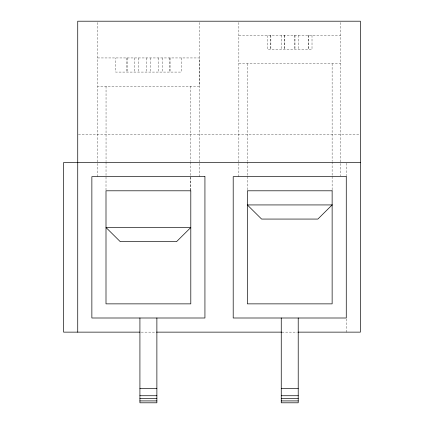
<?xml version="1.0" encoding="UTF-8"?>
<svg xmlns="http://www.w3.org/2000/svg" width="424" height="424" viewBox="0 0 424 424"><rect width="100%" height="100%" fill="white"/><g stroke="black" fill="none" stroke-linecap="round" stroke-linejoin="round"><path stroke-width="0.32" stroke-dasharray="2.12 1.59" d="M238.86 35.335L340.605 35.335M97.568 57.945L199.232 57.945L199.232 86.215L97.568 86.215M238.86 63.6L340.605 63.6M78.398 134.265L359.738 134.265M141.224 332.135L155.847 332.135M281.907 332.135L297.563 332.135M346.265 163.192L346.265 175.732M346.265 318.933L346.265 332.135M340.615 22.525L340.615 162.774M340.615 163.436L340.615 176.008M332.125 63.6L332.125 161.343M332.125 162.005L332.125 175.875M332.125 176.532L332.135 190.8M312.011 35.335L312.011 49.465L267.454 49.465L267.454 35.335M308.672 35.335L308.672 49.465M308.593 35.335L308.593 49.465M298.3 35.335L298.3 49.465M294.961 35.335L294.961 49.465M294.881 35.335L294.881 49.465M284.589 35.335L284.589 49.465M284.504 35.335L284.504 49.465M281.165 35.335L281.165 49.465M270.872 35.335L270.872 49.465M270.793 35.335L270.793 49.465M247.34 63.6L247.34 161.343M247.34 162.005L247.34 175.875M247.34 176.532L247.335 190.8M238.855 22.525L238.855 162.774M238.855 163.436L238.855 176.665M199.28 22.525L199.28 162.774M199.28 163.436L199.28 176.665M190.8 177.312L190.8 190.8M190.758 86.215L190.758 161.502M190.758 162.164L190.758 189.904M181.196 57.945L181.196 72.08L115.604 72.08L115.604 57.945M170.077 57.945L170.077 72.08M169.277 57.945L169.277 72.08M162.482 57.945L162.482 72.08M158.157 57.945L158.157 72.08M150.562 57.945L150.562 72.08M146.238 57.945L146.238 72.08M138.643 57.945L138.643 72.08M134.318 57.945L134.318 72.08M127.523 57.945L127.523 72.08M126.723 57.945L126.723 72.08M106.042 86.215L106.042 161.502M106.042 162.164L106 190.8M97.52 22.525L97.52 162.774M97.52 163.436L97.52 176.665"/><path stroke-width="0.64" d="M360.4 162.535L63.6 162.535L63.6 332.135L139.957 332.135M156.509 332.135L281.626 332.135M298.173 332.135L360.4 332.135L360.4 21.2L77.735 21.2L77.735 332.135M139.92 388.665L156.88 388.665M281.255 388.665L298.215 388.665M139.92 395.735L156.88 395.735M281.255 395.735L298.215 395.735M139.92 398.661L156.88 398.661M281.255 398.661L298.215 398.661M139.92 400.908L156.88 400.908M281.255 400.908L298.215 400.908M298.215 318L298.215 402.8L281.255 402.8L281.255 318M156.88 318L156.88 402.8L139.92 402.8L139.92 318M190.758 227.545L176.517 241.68L120.284 241.68L106.042 227.545L190.758 227.545M332.125 204.935L317.873 219.065L261.592 219.065L247.34 204.935L332.125 204.935M204.935 176.665L91.865 176.665L91.865 318L204.935 318L204.935 176.665M346.265 176.665L233.2 176.665L233.2 318L346.265 318L346.265 176.665M190.8 190.8L106 190.8L106 303.865L190.8 303.865L190.8 190.8M332.135 190.8L247.335 190.8L247.335 303.865L332.135 303.865L332.135 190.8"/></g></svg>
